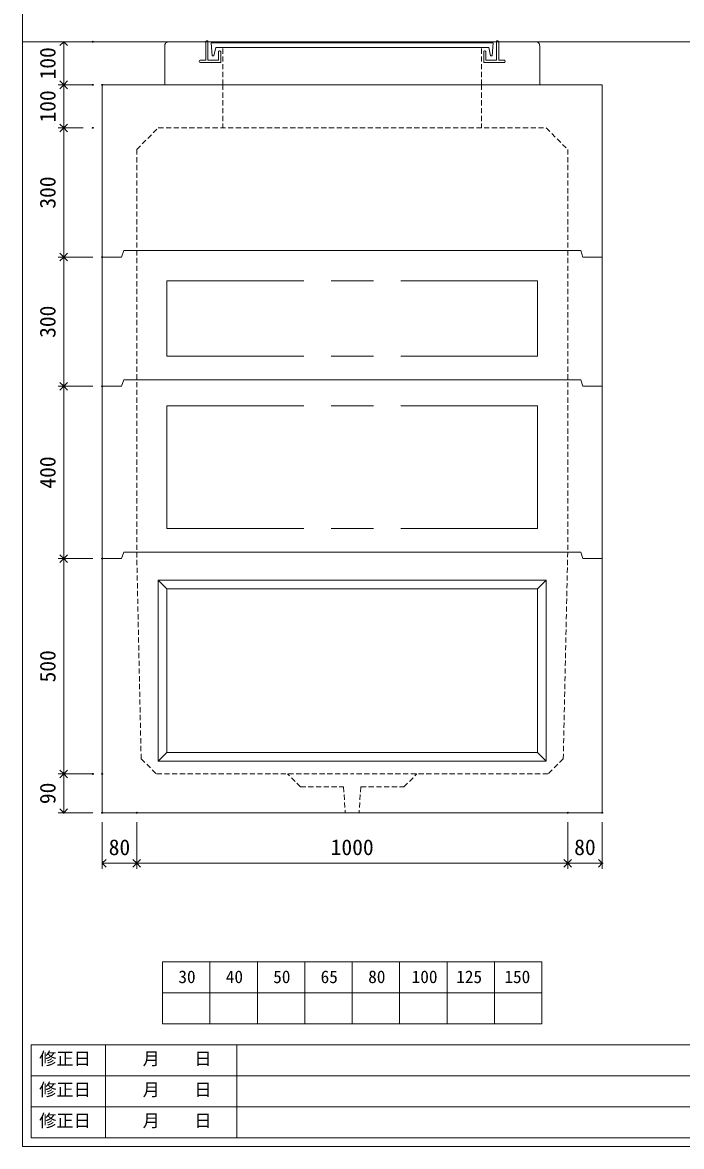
# Model space of a CAD drawing. Units: millimetres, scale not verified. Extents: x -4890 to 18490, y -2339 to 2339.
# Drawn here: x -1230 to 299, y -1936 to 674 of the extents above; entities that cross this region are included whole.
import ezdxf
from ezdxf.enums import TextEntityAlignment as Align

# ---------------------------------------------------------------- set-up
doc = ezdxf.new("R2010")
doc.units = ezdxf.units.MM
doc.header["$LTSCALE"] = 10
doc.header["$PDMODE"] = 32
doc.header["$PDSIZE"] = 2
doc.linetypes.add('DASHED1', pattern=[1.8, 1.2, -0.6])
doc.linetypes.add('USER2', pattern=[50.8, 31.75, -6.35, 6.35, -6.35])
doc.layers.add('0-1_Defpoints', color=7, linetype='Continuous')
for name, color, linetype, lineweight in [('0-2_waku', 7, 'Continuous', 18), ('0-3_gaikei', 7, 'Continuous', 18), ('0-4_kakure', 7, 'DASHED1', 5), ('0-5_sunpou', 7, 'Continuous', 5), ('0-9_uchigawa', 6, 'Continuous', 18), ('0-B_futa', 3, 'Continuous', 18), ('0-C_GL', 4, 'Continuous', 18), ('0-E_文字１', 7, 'Continuous', 18), ('1-3_uchigawa2', 6, 'USER2', 18)]:
    doc.layers.add(name, color=color, linetype=linetype, lineweight=lineweight)
doc.styles.add('ＭＳ ゴシック', font='')
doc.styles.get('ＭＳ ゴシック').set_extended_font_data('MS Gothic')

# ---------------------------------------------------------------- blocks, each defined once
blk = doc.blocks.new('_Open90')
at = {"layer": '0-5_sunpou'}
blk.add_line((0, 0), (-1, 0), dxfattribs=at)
blk.add_lwpolyline([(-0.5, 0.5), (0, 0), (-0.5, -0.5)], dxfattribs=at)
blk = doc.blocks.new('D104')
at = {"layer": '0-1_Defpoints'}
for p in [(402.32, 1004.36), (482.32, 1004.36), (482.32, 886.94)]:
    blk.add_point(p, dxfattribs=at)
at = {"layer": '0-5_sunpou'}
for p, q in [((402.32, 982.36), (402.32, 873.94)), ((482.32, 982.36), (482.32, 873.94)), ((420.32, 886.94), (464.32, 886.94))]:
    blk.add_line(p, q, dxfattribs=at)
at = {"layer": '0-5_sunpou', "xscale": 18, "yscale": 18, "rotation": 180}
blk.add_blockref('_Open90', (402.32, 886.94), dxfattribs=at)
at = {"layer": '0-5_sunpou', "xscale": 18, "yscale": 18}
blk.add_blockref('_Open90', (482.32, 886.94), dxfattribs=at)
at = {"layer": '0-5_sunpou', "style": 'ＭＳ ゴシック'}
blk.add_text('80', height=36.66, dxfattribs=at).set_placement((417.32, 894.94), align=Align.BOTTOM_LEFT)
blk = doc.blocks.new('D105')
at = {"layer": '0-1_Defpoints'}
for p in [(482.32, 1004.36), (1482.32, 1004.36), (1482.32, 886.94)]:
    blk.add_point(p, dxfattribs=at)
at = {"layer": '0-5_sunpou'}
for p, q in [((482.32, 982.36), (482.32, 873.94)), ((1482.32, 982.36), (1482.32, 873.94)), ((500.32, 886.94), (1464.32, 886.94))]:
    blk.add_line(p, q, dxfattribs=at)
at = {"layer": '0-5_sunpou', "xscale": 18, "yscale": 18, "rotation": 180}
blk.add_blockref('_Open90', (482.32, 886.94), dxfattribs=at)
at = {"layer": '0-5_sunpou', "xscale": 18, "yscale": 18}
blk.add_blockref('_Open90', (1482.32, 886.94), dxfattribs=at)
at = {"layer": '0-5_sunpou', "style": 'ＭＳ ゴシック'}
blk.add_text('1000', height=36.66, dxfattribs=at).set_placement((932.32, 894.94), align=Align.BOTTOM_LEFT)
blk = doc.blocks.new('D106')
at = {"layer": '0-1_Defpoints'}
for p in [(1482.32, 1004.36), (1562.32, 1004.36), (1562.32, 886.94)]:
    blk.add_point(p, dxfattribs=at)
at = {"layer": '0-5_sunpou'}
for p, q in [((1482.32, 982.36), (1482.32, 873.94)), ((1562.32, 982.36), (1562.32, 873.94)), ((1500.32, 886.94), (1544.32, 886.94))]:
    blk.add_line(p, q, dxfattribs=at)
at = {"layer": '0-5_sunpou', "xscale": 18, "yscale": 18, "rotation": 180}
blk.add_blockref('_Open90', (1482.32, 886.94), dxfattribs=at)
at = {"layer": '0-5_sunpou', "xscale": 18, "yscale": 18}
blk.add_blockref('_Open90', (1562.32, 886.94), dxfattribs=at)
at = {"layer": '0-5_sunpou', "style": 'ＭＳ ゴシック'}
blk.add_text('80', height=36.66, dxfattribs=at).set_placement((1497.32, 894.94), align=Align.BOTTOM_LEFT)
blk = doc.blocks.new('D107')
at = {"layer": '0-1_Defpoints'}
for p in [(402.32, 1094.36), (313, 1004.36), (402.32, 1004.36)]:
    blk.add_point(p, dxfattribs=at)
at = {"layer": '0-5_sunpou'}
for p, q in [((380.32, 1094.36), (300, 1094.36)), ((313, 1076.36), (313, 1022.36)), ((380.32, 1004.36), (300, 1004.36))]:
    blk.add_line(p, q, dxfattribs=at)
at = {"layer": '0-5_sunpou', "xscale": 18, "yscale": 18}
for p, rotation in [((313, 1094.36), 90), ((313, 1004.36), 270)]:
    blk.add_blockref('_Open90', p, dxfattribs=dict(at, rotation=rotation))
at = {"layer": '0-5_sunpou', "style": 'ＭＳ ゴシック'}
blk.add_text('90', height=36.66, rotation=90, dxfattribs=at).set_placement((305, 1024.36), align=Align.BOTTOM_LEFT)
blk = doc.blocks.new('D108')
at = {"layer": '0-1_Defpoints'}
for p in [(402.32, 1594.36), (313, 1094.36), (380.32, 1094.36)]:
    blk.add_point(p, dxfattribs=at)
at = {"layer": '0-5_sunpou'}
for p, q in [((380.32, 1594.36), (300, 1594.36)), ((313, 1576.36), (313, 1112.36)), ((358.32, 1094.36), (300, 1094.36))]:
    blk.add_line(p, q, dxfattribs=at)
at = {"layer": '0-5_sunpou', "xscale": 18, "yscale": 18}
for p, rotation in [((313, 1594.36), 90), ((313, 1094.36), 270)]:
    blk.add_blockref('_Open90', p, dxfattribs=dict(at, rotation=rotation))
at = {"layer": '0-5_sunpou', "style": 'ＭＳ ゴシック'}
blk.add_text('500', height=36.66, rotation=90, dxfattribs=at).set_placement((305, 1306.86), align=Align.BOTTOM_LEFT)
blk = doc.blocks.new('D109')
at = {"layer": '0-1_Defpoints'}
for p in [(380.32, 2794.36), (313, 2694.36), (402.32, 2694.36)]:
    blk.add_point(p, dxfattribs=at)
at = {"layer": '0-5_sunpou'}
for p, q in [((358.32, 2794.36), (300, 2794.36)), ((313, 2776.36), (313, 2712.36)), ((380.32, 2694.36), (300, 2694.36))]:
    blk.add_line(p, q, dxfattribs=at)
at = {"layer": '0-5_sunpou', "xscale": 18, "yscale": 18}
for p, rotation in [((313, 2794.36), 90), ((313, 2694.36), 270)]:
    blk.add_blockref('_Open90', p, dxfattribs=dict(at, rotation=rotation))
at = {"layer": '0-5_sunpou', "style": 'ＭＳ ゴシック'}
blk.add_text('100', height=36.66, rotation=90, dxfattribs=at).set_placement((305, 2706.86), align=Align.BOTTOM_LEFT)
blk = doc.blocks.new('D110')
at = {"layer": '0-1_Defpoints'}
for p in [(380.32, 2694.36), (313, 2594.36), (380.32, 2594.36)]:
    blk.add_point(p, dxfattribs=at)
at = {"layer": '0-5_sunpou'}
for p, q in [((358.32, 2694.36), (300, 2694.36)), ((313, 2676.36), (313, 2612.36)), ((358.32, 2594.36), (300, 2594.36))]:
    blk.add_line(p, q, dxfattribs=at)
at = {"layer": '0-5_sunpou', "xscale": 18, "yscale": 18}
for p, rotation in [((313, 2694.36), 90), ((313, 2594.36), 270)]:
    blk.add_blockref('_Open90', p, dxfattribs=dict(at, rotation=rotation))
at = {"layer": '0-5_sunpou', "style": 'ＭＳ ゴシック'}
blk.add_text('100', height=36.66, rotation=90, dxfattribs=at).set_placement((305, 2606.86), align=Align.BOTTOM_LEFT)
blk = doc.blocks.new('D111')
at = {"layer": '0-1_Defpoints'}
for p in [(380.32, 2594.36), (313, 2294.36), (402.32, 2294.36)]:
    blk.add_point(p, dxfattribs=at)
at = {"layer": '0-5_sunpou'}
for p, q in [((358.32, 2594.36), (300, 2594.36)), ((313, 2576.36), (313, 2312.36)), ((380.32, 2294.36), (300, 2294.36))]:
    blk.add_line(p, q, dxfattribs=at)
at = {"layer": '0-5_sunpou', "xscale": 18, "yscale": 18}
for p, rotation in [((313, 2594.36), 90), ((313, 2294.36), 270)]:
    blk.add_blockref('_Open90', p, dxfattribs=dict(at, rotation=rotation))
at = {"layer": '0-5_sunpou', "style": 'ＭＳ ゴシック'}
blk.add_text('300', height=36.66, rotation=90, dxfattribs=at).set_placement((305, 2406.86), align=Align.BOTTOM_LEFT)
blk = doc.blocks.new('D112')
at = {"layer": '0-1_Defpoints'}
for p in [(402.32, 2294.36), (313, 1994.36), (402.32, 1994.36)]:
    blk.add_point(p, dxfattribs=at)
at = {"layer": '0-5_sunpou'}
for p, q in [((380.32, 2294.36), (300, 2294.36)), ((313, 2276.36), (313, 2012.36)), ((380.32, 1994.36), (300, 1994.36))]:
    blk.add_line(p, q, dxfattribs=at)
at = {"layer": '0-5_sunpou', "xscale": 18, "yscale": 18}
for p, rotation in [((313, 2294.36), 90), ((313, 1994.36), 270)]:
    blk.add_blockref('_Open90', p, dxfattribs=dict(at, rotation=rotation))
at = {"layer": '0-5_sunpou', "style": 'ＭＳ ゴシック'}
blk.add_text('300', height=36.66, rotation=90, dxfattribs=at).set_placement((305, 2106.86), align=Align.BOTTOM_LEFT)
blk = doc.blocks.new('D113')
at = {"layer": '0-1_Defpoints'}
for p in [(402.32, 1994.36), (313, 1594.36), (402.32, 1594.36)]:
    blk.add_point(p, dxfattribs=at)
at = {"layer": '0-5_sunpou'}
for p, q in [((380.32, 1994.36), (300, 1994.36)), ((313, 1976.36), (313, 1612.36)), ((380.32, 1594.36), (300, 1594.36))]:
    blk.add_line(p, q, dxfattribs=at)
at = {"layer": '0-5_sunpou', "xscale": 18, "yscale": 18}
for p, rotation in [((313, 1994.36), 90), ((313, 1594.36), 270)]:
    blk.add_blockref('_Open90', p, dxfattribs=dict(at, rotation=rotation))
at = {"layer": '0-5_sunpou', "style": 'ＭＳ ゴシック'}
blk.add_text('400', height=36.66, rotation=90, dxfattribs=at).set_placement((305, 1756.86), align=Align.BOTTOM_LEFT)

msp = doc.modelspace()

# ---------------------------------------------------------------- linework, layer by layer
at = {"layer": '0-2_waku'}
for p, q in [((-905, -1506.7), (-25, -1506.7)), ((-905, -1506.7), (-905, -1650.7)), ((-905, -1506.7), (-905, -1650.7)), ((-905, -1506.7), (-905, -1650.7)), ((-905, -1506.7), (-905, -1650.7)), ((-795, -1506.7), (-795, -1650.7)), ((-685, -1506.7), (-685, -1650.7)), ((-685, -1506.7), (-685, -1650.7)), ((-575, -1506.7), (-575, -1650.7)), ((-465, -1506.7), (-465, -1650.7)), ((-355, -1506.7), (-355, -1650.7)), ((-245, -1506.7), (-245, -1650.7)), ((-135, -1506.7), (-135, -1650.7)), ((-25, -1506.7), (-25, -1650.7)), ((-905, -1578.7), (-25, -1578.7)), ((-905, -1650.7), (-25, -1650.7)), ((-1210, -1699.7), (-1210, -1915.7)), ((-1210, -1699.7), (818, -1699.7)), ((-1037.5, -1699.7), (-1037.5, -1915.7)), ((-732.5, -1699.7), (-732.5, -1915.7)), ((-732.5, -1699.7), (-732.5, -1915.7)), ((-1209.43, -1771.7), (818.57, -1771.7)), ((-1209.43, -1843.7), (530.57, -1843.7)), ((-1210, -1915.7), (818, -1915.7)), ((-1230, -1935.7), (4890, -1935.7))]:
    msp.add_line(p, q, dxfattribs=at)
msp.add_lwpolyline([(-1230, 2339.3), (-1230, -1935.7), (4890, -1935.7)], dxfattribs=at)
at = {"layer": '0-3_gaikei'}
for p, q in [((-890, 629.3), (-805, 629.3)), ((-125, 629.3), (-40, 629.3)), ((-900, 529.3), (-900, 619.3)), ((-30, 529.3), (-30, 619.3)), ((-1045, 529.3), (115, 529.3)), ((-1045, 529.3), (-1045, -860.7)), ((-999.5, 529.3), (-1045, 529.3)), ((-900, 529.3), (-790, 529.3)), ((-900, 529.3), (-790, 529.3)), ((-900, 529.3), (-790, 529.3)), ((-900, 529.3), (-790, 529.3)), ((-900, 529.3), (-790, 529.3)), ((-900, 529.3), (-790, 529.3)), ((-865, 529.3), (-65, 529.3)), ((-865, 529.3), (-65, 529.3)), ((-865, 529.3), (-65, 529.3)), ((-865, 529.3), (-65, 529.3)), ((-30, 529.3), (-140, 529.3)), ((-30, 529.3), (-140, 529.3)), ((-30, 529.3), (-140, 529.3)), ((-30, 529.3), (-140, 529.3)), ((-30, 529.3), (-140, 529.3)), ((-30, 529.3), (-140, 529.3)), ((-30, 529.3), (-140, 529.3)), ((-30, 529.3), (-140, 529.3)), ((115, 529.3), (115, -570.7)), ((-465, 144.3), (-995, 144.3)), ((65, 144.3), (-465, 144.3)), ((65, 144.3), (70, 129.3)), ((115, 129.3), (70, 129.3)), ((90, 129.3), (115, 129.3)), ((90, 129.3), (115, 129.3)), ((-465, -155.7), (-995, -155.7)), ((65, -155.7), (-465, -155.7)), ((65, -155.7), (70, -170.7)), ((115, -170.7), (70, -170.7)), ((90, -170.7), (115, -170.7)), ((90, -170.7), (115, -170.7)), ((-1045, -570.7), (-1045, -1160.7)), ((-465, -555.7), (-995, -555.7)), ((65, -555.7), (-465, -555.7)), ((65, -555.7), (70, -570.7)), ((115, -570.7), (70, -570.7)), ((90, -570.7), (115, -570.7)), ((90, -570.7), (115, -570.7)), ((-1045, -1160.7), (115, -1160.7))]:
    msp.add_line(p, q, dxfattribs=at)
for points in [[(-995, 144.3), (-1000, 129.3), (-1045, 129.3)], [(-995, -155.7), (-1000, -170.7), (-1045, -170.7)], [(-995, -555.7), (-1000, -570.7), (-1045, -570.7)], [(-1045, -1160.7), (115, -1160.7), (115, -570.7)], [(-1045, -1160.7), (115, -1160.7), (115, -570.7)]]:
    msp.add_lwpolyline(points, dxfattribs=at)
for centre, radius, start, end in [((-890.58, 619.88), 9.44, 86.47383, 183.52617), ((-39.67, 619.63), 9.68, 358.04251, 91.95749)]:
    msp.add_arc(centre, radius, start, end, dxfattribs=at)
at = {"layer": '0-4_kakure'}
for p, q in [((-765, 529.3), (-765, 615.8)), ((-165, 529.3), (-165, 615.8)), ((-765, 529.3), (-765, 429.3)), ((-165, 529.3), (-165, 429.3)), ((-965, 379.3), (-915, 429.3)), ((-915, 429.3), (-15, 429.3)), ((-15, 429.3), (35, 379.3)), ((-965, 379.3), (-965, -555.7)), ((35, 379.3), (35, -555.7)), ((-954.68, -1035.7), (-965, -555.7)), ((35, -555.7), (24.68, -1035.7)), ((-954.68, -1035.7), (-918.92, -1070.7)), ((-918.92, -1070.7), (-465, -1070.7)), ((-585, -1100.7), (-615, -1070.7)), ((-345, -1100.7), (-315, -1070.7)), ((-585, -1100.7), (-485, -1100.7)), ((-485, -1100.7), (-481, -1160.7)), ((-445, -1100.7), (-449, -1160.7)), ((-445, -1100.7), (-345, -1100.7))]:
    msp.add_line(p, q, dxfattribs=at)
msp.add_lwpolyline([(24.68, -1035.7), (-11.08, -1070.7), (-465, -1070.7)], dxfattribs=at)
at = {"layer": '0-9_uchigawa'}
for p, q in [((-915, -620.7), (-895, -640.7)), ((-915, -1040.7), (-915, -620.7)), ((-15, -1040.7), (-15, -620.7)), ((-895, -640.7), (-465, -640.7)), ((-895, -1020.7), (-895, -640.7)), ((-35, -1020.7), (-35, -640.7)), ((-915, -1040.7), (-895, -1020.7)), ((-915, -1040.7), (-15, -1040.7)), ((-895, -1020.7), (-35, -1020.7)), ((-15, -1040.7), (-35, -1020.7))]:
    msp.add_line(p, q, dxfattribs=at)
for points in [[(-915, -620.7), (-465, -620.7), (-15, -620.7)], [(-465, -640.7), (-35, -640.7), (-15, -620.7)]]:
    msp.add_lwpolyline(points, dxfattribs=at)
at = {"layer": '0-B_futa'}
for p, q in [((-805, 629.3), (-805, 586.3)), ((-803, 631.3), (-800, 631.3)), ((-800, 631.3), (-800, 586.3)), ((-792.19, 626.8), (-137.86, 626.8)), ((-792.19, 626.8), (-789.7, 596.8)), ((-137.86, 626.8), (-140.11, 596.8)), ((-130, 631.3), (-130, 586.3)), ((-130, 631.3), (-127, 631.3)), ((-125, 629.3), (-125, 586.3)), ((-781.67, 615.8), (-785.99, 596.8)), ((-781.67, 615.8), (-148.33, 615.8)), ((-775, 606.3), (-775, 586.3)), ((-773, 608.3), (-772, 608.3)), ((-770, 606.3), (-770, 581.3)), ((-160, 606.3), (-160, 581.3)), ((-157, 608.3), (-158, 608.3)), ((-155, 606.3), (-155, 586.3)), ((-148.33, 615.8), (-144.01, 596.8)), ((-820, 584.3), (-820, 583.3)), ((-818, 586.3), (-805, 586.3)), ((-770, 581.3), (-818, 581.3)), ((-800, 586.3), (-775, 586.3)), ((-789.7, 596.8), (-785.99, 596.8)), ((-160, 581.3), (-112, 581.3)), ((-130, 586.3), (-155, 586.3)), ((-140.11, 596.8), (-144.01, 596.8)), ((-112, 586.3), (-125, 586.3)), ((-110, 584.3), (-110, 583.3))]:
    msp.add_line(p, q, dxfattribs=at)
for centre, start, end in [((-803, 629.3), 90, 180), ((-127, 629.3), 0, 90), ((-773, 606.3), 90, 180), ((-772, 606.3), 0, 90), ((-158, 606.3), 90, 180), ((-157, 606.3), 0, 90), ((-818, 584.3), 90, 180), ((-818, 583.3), 180, 270), ((-112, 584.3), 0, 90), ((-112, 583.3), 270, 0)]:
    msp.add_arc(centre, 2, start, end, dxfattribs=at)
at = {"layer": '0-C_GL'}
msp.add_line((-1230, 629.3), (4890, 629.3), dxfattribs=at)
at = {"layer": '1-3_uchigawa2'}
for p, q in [((-895, 74.3), (-465, 74.3)), ((-895, 74.3), (-895, -100.7)), ((-35, 74.3), (-465, 74.3)), ((-35, 74.3), (-35, -100.7)), ((-895, -100.7), (-465, -100.7)), ((-35, -100.7), (-465, -100.7)), ((-895, -215.7), (-465, -215.7)), ((-895, -215.7), (-895, -500.7)), ((-35, -215.7), (-465, -215.7)), ((-35, -215.7), (-35, -500.7)), ((-895, -500.7), (-465, -500.7)), ((-35, -500.7), (-465, -500.7))]:
    msp.add_line(p, q, dxfattribs=at)

# ---------------------------------------------------------------- block references
at = {"layer": '0-5_sunpou'}
for name in ['D109', 'D110', 'D111', 'D112', 'D113', 'D108', 'D107', 'D104', 'D105', 'D106']:
    msp.add_blockref(name, (-1447.32, -2165.06), dxfattribs=at)

# ---------------------------------------------------------------- texts
at = {"layer": '0-E_文字１', "style": 'ＭＳ ゴシック'}
for s, p in [('30', (-868.31, -1565.1)), ('40', (-758.31, -1565.1)), ('50', (-648.31, -1565.1)), ('65', (-538.31, -1565.1)), ('80', (-427.9, -1565.1)), ('100', (-327.03, -1565.1)), ('125', (-223.64, -1565.1)), ('150', (-111.87, -1565.1)), ('修正日', (-1191.35, -1755)), ('\u3000\u3000月\u3000\u3000日', (-1031.2, -1755)), ('修正日', (-1191.35, -1827)), ('\u3000\u3000月\u3000\u3000日', (-1031.2, -1827)), ('修正日', (-1191.35, -1899)), ('\u3000\u3000月\u3000\u3000日', (-1031.2, -1899))]:
    msp.add_text(s, height=29.33, dxfattribs=at).set_placement(p, align=Align.BOTTOM_LEFT)

doc.saveas('drawing.dxf')
